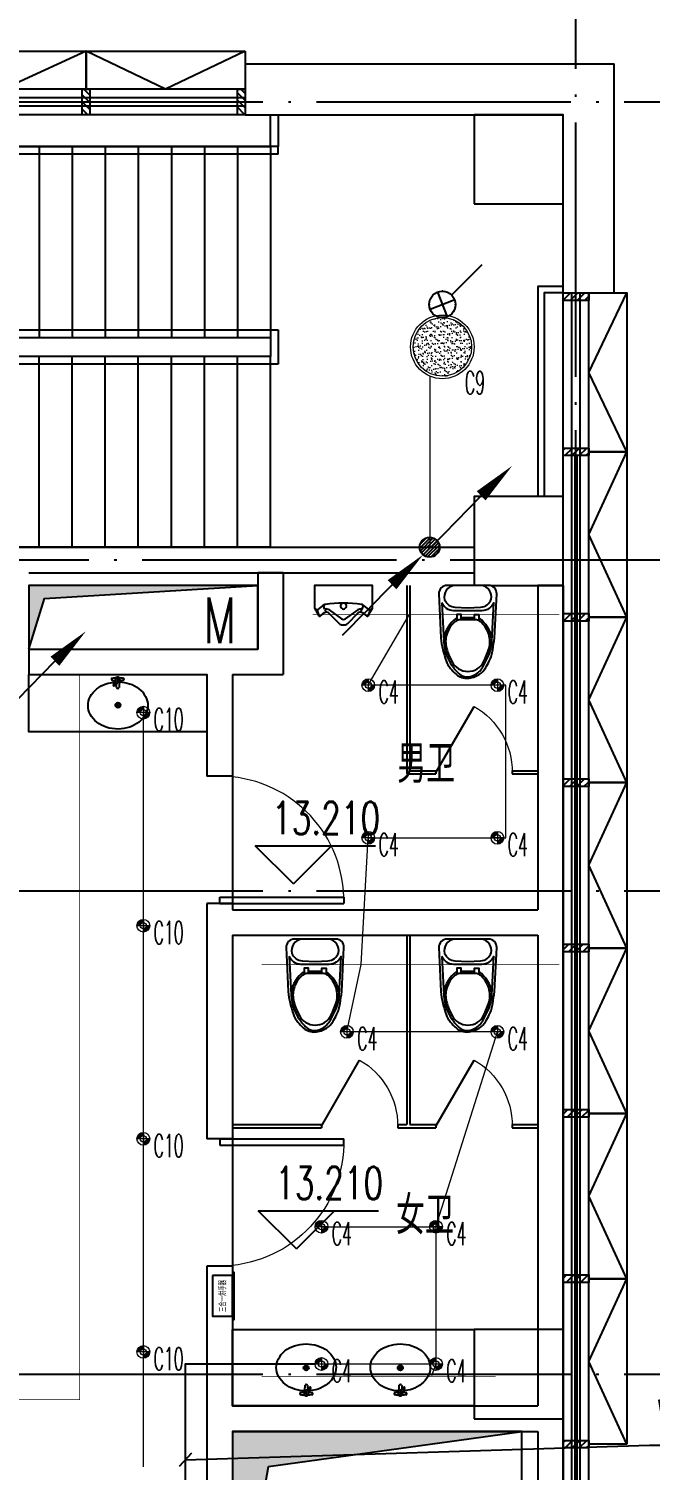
# Model space of a CAD drawing. Extents: x -621157 to 1764546, y -106808 to 741893.
# Drawn here: x 262200 to 267083, y 229245 to 240575 of the extents above; entities that cross this region are included whole.
import ezdxf
from ezdxf import colors
from ezdxf.entities.mleader import LeaderData, LeaderLine
from ezdxf.enums import TextEntityAlignment as Align
from ezdxf.math import Vec2, Vec3

# ---------------------------------------------------------------- set-up
doc = ezdxf.new("R2010")
doc.units = 0
doc.header["$LTSCALE"] = 1000
doc.header["$MEASUREMENT"] = 0
doc.linetypes.add('XREF-A-101-平面图_t3$0$__DASH', pattern=[0.35, 0.25, -0.1])
doc.linetypes.add('XREF-A-101-平面图_t3$0$DOTE', pattern=[2.42, 2, -0.2, 0.02, -0.2])
for name, color, linetype in [('0-底图', 7, 'Continuous'), ('EQUIP-照明', 3, 'Continuous'), ('T-EQUP-JT', 7, 'Continuous'), ('WIRE-照明', 4, 'Continuous'), ('XREF-A-101-平面图_t3$0$A-COLUMN', 8, 'Continuous'), ('XREF-A-101-平面图_t3$0$A-CURTWALL', 8, 'Continuous'), ('XREF-A-101-平面图_t3$0$A-DIM_ELEV', 8, 'Continuous'), ('XREF-A-101-平面图_t3$0$A-DOTE', 8, 'Continuous'), ('XREF-A-101-平面图_t3$0$A-PUB_HATCH', 8, 'Continuous'), ('XREF-A-101-平面图_t3$0$A-RAIL', 8, 'Continuous'), ('XREF-A-101-平面图_t3$0$A-ROOM-CH', 8, 'Continuous'), ('XREF-A-101-平面图_t3$0$A-WALL', 8, 'Continuous'), ('XREF-A-101-平面图_t3$0$A-WALL-FILL', 8, 'Continuous'), ('XREF-A-101-平面图_t3$0$A-WINDOW', 8, 'Continuous'), ('XREF-A-101-平面图_t3$0$A-开启符号', 8, 'Continuous'), ('XREF-A-101-平面图_t3$0$A-背衬铝板', 8, 'Continuous'), ('XREF-A-101-平面图_t3$0$DIM_SYMB', 8, 'Continuous'), ('XREF-A-101-平面图_t3$0$HANDRAIL', 8, 'Continuous'), ('XREF-A-101-平面图_t3$0$I-LVTRY', 8, 'Continuous'), ('XREF-A-101-平面图_t3$0$I-LVTRY-H', 8, 'Continuous'), ('XREF-A-101-平面图_t3$0$LVTRY', 8, 'Continuous'), ('XREF-A-101-平面图_t3$0$M-HOLE', 8, 'Continuous'), ('XREF-A-101-平面图_t3$0$PUB_TEXT', 8, 'Continuous'), ('XREF-A-101-平面图_t3$0$STAIR', 8, 'Continuous'), ('XREF-A-101-平面图_t3$0$WALL', 8, 'Continuous'), ('XREF-A-101-平面图_t3$0$wipess', 8, 'Continuous'), ('照明回路线', 1, 'Continuous')]:
    doc.layers.add(name, color=color, linetype=linetype)
doc.layers.add('00-照明回路线', color=6, linetype='Continuous', lineweight=0)
doc.layers.add('LIGHT-INF', color=6, linetype='Continuous', lineweight=0)
doc.styles.add('E-FST', font='txt.shx', dxfattribs={"width": 0.75, "height": 250, "bigfont": '@@gbcbig.shx'})
doc.styles.add('INF DIM', font='SIMPLEX.SHX', dxfattribs={"width": 0.7, "bigfont": 'hztxt.shx'})
doc.styles.get("Standard").update_dxf_attribs({"font": 'romans.shx', "bigfont": 'HZDXC.SHX'})
doc.styles.add('XREF-A-101-平面图_t3$0$-HZDXCROMANS', font='ROMANS.shx', dxfattribs={"bigfont": 'HZDXC.shx'})
doc.styles.add('XREF-A-101-平面图_t3$0$_TCH_DIM', font='SIMPLEX', dxfattribs={"bigfont": 'GBCBIG'})
doc.styles.add('XREF-A-101-平面图_t3$0$A-101-0-A-106-0(平面图）最终版参照底图_t3$0$XZC', font='simsun.ttc', dxfattribs={"width": 0.8})
doc.styles.add('XREF-A-101-平面图_t3$0$A-STANDARD', font='SIMPLEX', dxfattribs={"bigfont": 'GBCBIG'})
doc.styles.add('XREF-A-101-平面图_t3$0$hzdxcROMANS', font='ROMANS', dxfattribs={"width": 0.8, "bigfont": 'HZDXC'})
doc.linetypes.add('LED', pattern='A,6,-3.5,["LED",Standard,S=2.54,R=0,X=-2.54,Y=-1.27],-4.8', length=14.3)

# ---------------------------------------------------------------- blocks, each defined once
blk = doc.blocks.new('XREF-A-101-平面图_t3$0$G$C869EB286')
at = {"layer": 'XREF-A-101-平面图_t3$0$A-WINDOW'}
h = blk.add_hatch(dxfattribs=at)
h.set_pattern_fill('ANSI31', color=256, scale=25)
h.set_pattern_definition([(45, (-143.957, -89940), (-28.0633, 28.0633), [])])
h.paths.add_polyline_path([(0, 60), (200, 60), (200, 0), (0, 0)])
blk.add_lwpolyline([(0, 60), (200, 60), (200, 0), (0, 0)], close=True, dxfattribs=at)
blk = doc.blocks.new('XREF-A-101-平面图_t3$0$柱网3F')
at = {"layer": 'XREF-A-101-平面图_t3$0$A-COLUMN'}
for points in [[(65700, -800), (66400, -800), (66400, -100), (65700, -100)], [(65700, -3800), (66400, -3800), (66400, -3100), (65700, -3100)], [(65700, -10350), (66400, -10350), (66400, -9650), (65700, -9650)]]:
    blk.add_lwpolyline(points, close=True, dxfattribs=at)
blk = doc.blocks.new('XREF-A-101-平面图_t3$0$G$C93B45DA9')
at = {"layer": 'XREF-A-101-平面图_t3$0$DIM_SYMB'}
for points in [[(-6430, -1100, 0, 0, 0), (-5560, -1100, 80, 0, 0), (-5260, -1100, 0, 0, 0)], [(-5650, -2750, 0, 0, 0), (-1250, -2750, 0, 0, 0), (-1250, -1100, 0, 0, 0), (-4700, -1100, 80, 0, 0), (-5000, -1100, 0, 0, 0)]]:
    blk.add_lwpolyline(points, format="xyseb", dxfattribs=at)
at = {"layer": 'XREF-A-101-平面图_t3$0$HANDRAIL'}
for p, q in [((-2340, -350), (-6360, -350)), ((-6360, -410), (-6360, -350)), ((-2340, -410), (-6360, -410)), ((-2340, -410), (-2340, -350))]:
    blk.add_line(p, q, dxfattribs=at)
for points in [[(-6360, -100), (-6300, -100), (-6300, -350), (-6360, -350)], [(-2400, -100), (-2340, -100), (-2340, -350), (-2400, -350)]]:
    blk.add_lwpolyline(points, close=True, dxfattribs=at)
at = {"layer": 'XREF-A-101-平面图_t3$0$STAIR'}
for p, q in [((-6300, -350), (-5621, -350)), ((-6300, -350), (-6300, -1850)), ((-6040, -350), (-6040, -1850)), ((-5780, -350), (-5780, -1850)), ((-5621, -350), (-5225, -1036)), ((-5505, -350), (-2400, -350)), ((-5505, -350), (-5125, -1009)), ((-5260, -350), (-5260, -775)), ((-5000, -350), (-5000, -1225)), ((-4740, -350), (-4740, -1675)), ((-4480, -350), (-4480, -1850)), ((-4220, -350), (-4220, -1850)), ((-3960, -350), (-3960, -1850)), ((-3700, -350), (-3700, -1850)), ((-3440, -350), (-3440, -1850)), ((-3180, -350), (-3180, -1850)), ((-2920, -350), (-2920, -1850)), ((-2660, -350), (-2660, -1850)), ((-2400, -350), (-2400, -1850)), ((-5520, -525), (-5520, -1850)), ((-5260, -975), (-5260, -1850)), ((-5225, -1036), (-5053, -989)), ((-5053, -989), (-5225, -1195)), ((-5225, -1195), (-5045, -1147)), ((-5145, -1174), (-4755, -1850)), ((-5045, -1147), (-4639, -1850)), ((-5000, -1425), (-5000, -1850)), ((-6360, -2060), (-6360, -1790)), ((-6360, -1790), (-2340, -1790)), ((-2340, -1790), (-2340, -2060)), ((-6300, -1850), (-6300, -2000)), ((-6300, -1850), (-4755, -1850)), ((-6300, -2000), (-6300, -1850)), ((-6300, -1850), (-2400, -1850)), ((-4639, -1850), (-2400, -1850)), ((-2400, -1850), (-2400, -2000)), ((-2400, -2000), (-6300, -2000)), ((-2400, -2000), (-5520, -2000)), ((-5520, -3500), (-5520, -2000)), ((-5260, -3500), (-5260, -2000)), ((-5000, -3500), (-5000, -2000)), ((-4740, -3500), (-4740, -2000)), ((-4480, -3500), (-4480, -2000)), ((-4220, -3500), (-4220, -2000)), ((-3960, -3500), (-3960, -2000)), ((-3700, -3500), (-3700, -2000)), ((-3440, -3500), (-3440, -2000)), ((-3180, -3500), (-3180, -2000)), ((-2920, -3500), (-2920, -2000)), ((-2660, -3500), (-2660, -2000)), ((-2400, -3500), (-2400, -2000)), ((-2340, -2060), (-6360, -2060)), ((-2400, -3500), (-5520, -3500))]:
    blk.add_line(p, q, dxfattribs=at)
blk.add_lwpolyline([(-6300, -350), (-6300, -100)], dxfattribs=at)
at = {"layer": 'XREF-A-101-平面图_t3$0$WALL'}
for p in [(-2600, -100), (-2400, -100)]:
    blk.add_line(p, (-2400, -100), dxfattribs=at)
at = {"layer": 'XREF-A-101-平面图_t3$0$PUB_TEXT', "style": 'XREF-A-101-平面图_t3$0$_TCH_DIM'}
blk.add_text('下', height=338, dxfattribs=at).set_placement((-5945, -2925))
blk = doc.blocks.new('XREF-A-101-平面图_t3$0$ROOM')
at = {"layer": 'XREF-A-101-平面图_t3$0$A-ROOM-CH', "style": 'XREF-A-101-平面图_t3$0$-HZDXCROMANS', "width": 0.6}
for tag, p in [('中文房间名称', (0, -1000)), ('英文房间名称', (0, -1500))]:
    blk.add_attdef(tag, text='', height=300, dxfattribs=at).set_placement(p, align=Align.CENTER)
blk = doc.blocks.new('XREF-A-101-平面图_t3$0$轴网(3)')
at = {"layer": 'XREF-A-101-平面图_t3$0$A-DOTE', "linetype": 'XREF-A-101-平面图_t3$0$DOTE'}
for p, q in [((66500, -3300), (66500, 43300)), ((-3300, 40000), (69800, 40000)), ((55830.8, 36400), (69800, 36400)), ((-3300, 33800), (69800, 33800)), ((-3300, 30000), (69800, 30000))]:
    blk.add_line(p, q, dxfattribs=at)
blk = doc.blocks.new('XREF-A-101-平面图_t3$0$$lvtry$00000194')
at = {"color": 0}
for p, q in [((-17, -27), (-17, -17)), ((17, -27), (17, -17))]:
    blk.add_line(p, q, dxfattribs=at)
blk.add_lwpolyline([(14, -39, -0.067374), (92, -53, -0.088152), (166, -93, -0.105269), (218, -155, -0.121685), (235, -224, -0.121685), (218, -292, -0.105269), (166, -355, -0.088152), (92, -394, -0.078966), (0, -409, -0.078966), (-92, -394, -0.088152), (-166, -355, -0.105269), (-218, -292, -0.121685), (-235, -224, -0.121685), (-218, -155, -0.105269), (-166, -93, -0.088152), (-92, -53, -0.059935), (-23, -40, -0.059935)], format="xyb", dxfattribs=at)
for centre, radius in [((0, -27), 16.7), ((0, -221), 20), ((0, -221), 15)]:
    blk.add_circle(centre, radius, dxfattribs=at)
for centre, radius, start, end in [((0, -17), 16.7, 0, 180), ((-40, -17), 10.1, 106.6096, 258.1648), ((-64, 250), 259, 274.7069, 282.3732), ((-75, -197), 173, 71.36, 79.1873), ((-29, -63), 6.77, 155.344, 308.3224), ((-171, 35), 166, 324.8411, 338.1337), ((-171, 35), 170, 324.8411, 331.3523), ((-29, -63), 3.37, 155.344, 308.3224), ((100, -178), 170, 132.3141, 138.8253), ((100, -178), 166, 125.5327, 138.8253), ((-12, -42), 10.6, 201.8924, 261.774), ((-381, -99), 372, 2.3982, 6.7627), ((0, -80), 9.9, 201.7837, 338.2163), ((64, 250), 259, 257.6268, 265.2931), ((381, -99), 372, 170.1008, 177.6018), ((75, -197), 173, 100.8127, 110.4191), ((40, -17), 10.1, 281.8352, 73.3904)]:
    blk.add_arc(centre, radius, start, end, dxfattribs=at)
for p in [(0, -27), (0, -221)]:
    blk.add_point(p, dxfattribs=at)
blk = doc.blocks.new('XREF-A-101-平面图_t3$0$马桶A')
blk.add_wipeout([(227, 298), (227, 304), (226, 310), (225, 316), (223, 322), (221, 328), (219, 333), (215, 338), (212, 343), (207, 347), (203, 351), (198, 355), (193, 358), (187, 361), (181, 363), (175, 364), (169, 365), (163, 365), (-163, 365), (-169, 365), (-175, 364), (-181, 363), (-187, 361), (-193, 358), (-198, 355), (-203, 351), (-207, 347), (-212, 343), (-215, 338), (-219, 333), (-221, 328), (-224, 322), (-225, 316), (-226, 310), (-227, 304), (-227, 298), (-211, -47), (-208, -78), (-203, -108), (-197, -139), (-170, -228), (-164, -243), (-156, -259), (-148, -273), (-137, -287), (-115, -312), (-90, -335), (-82, -342), (-73, -348), (-63, -353), (-53, -357), (-43, -361), (-32, -363), (-22, -365), (-11, -365), (0, -365), (16, -363), (31, -360), (47, -356), (62, -350), (76, -343), (90, -335), (102, -327), (114, -317), (124, -306), (133, -294), (141, -281), (169, -230), (179, -209), (187, -186), (193, -163), (196, -140), (211, -47)]).dxf.layer = 'XREF-A-101-平面图_t3$0$wipess'
at = {"color": 35, "linetype": 'ByBlock'}
blk.add_line((53, 109), (-53, 109), dxfattribs=at)
at = {"color": 0, "linetype": 'Continuous'}
blk.add_lwpolyline([(227, 298, 0.431726), (163, 365), (-163, 365, 0.431435), (-227, 298), (-211, -47, 0.05293), (-197, -139, 0.015625), (-170, -228, 0.092508), (-137, -287, 0.041886), (-90, -335, 0.199313), (0, -365, 0.124065), (90, -335, 0.122705), (141, -281, 0.00916), (169, -230, 0.093585), (196, -140, -0.024039), (211, -47)], format="xyb", close=True, dxfattribs=at)
at = {"color": 35}
for points in [[(-101, 194), (0, 190), (101, 194, 0.31346), (183, 257, 0.214355), (170, 326, 0.233297), (103, 365), (-107, 365, 0.214741), (-170, 326, 0.214469), (-182, 253, 0.149897), (-150, 211, 0.149897), (-101, 194)], [(-204, 229), (-189, -72, 0.039846), (-181, -133, 0.096207), (-126, -263, 0.060028), (-69, -329, 0.204422), (0, -353, 0.133941), (69, -329, 0.129163), (125, -263, -0.000598), (157, -200, 0.056687), (181, -133, 0.051135), (189, -72), (204, 229, -0.272391), (111, 165), (-111, 165, -0.270676), (-204, 229)], [(107, 73, 0.09365), (83, 89, 0.098915), (54, 95), (-55, 95, 0.096282), (-83, 89, 0.096282), (-108, 73, 0.05557), (-140, 34, 0.05557), (-163, -11, 0.092989), (-174, -76, 0.063501), (-167, -129, 0.057856), (-124, -235, 0.268831), (0, -311, 0.294074), (124, -235, 0.034416), (167, -129, 0.087024), (174, -76, 0.134611), (140, 34, 0.061058), (107, 73)]]:
    blk.add_lwpolyline(points, format="xyb", close=True, dxfattribs=at)
at = {"color": 35, "linetype": 'ByBlock'}
for points in [[(-53, 95), (-53, 136), (-87, 136), (-87, 88)], [(53, 95), (53, 136), (86, 136), (86, 88)]]:
    blk.add_lwpolyline(points, dxfattribs=at)
for centre, start, end in [((52, -92), 124.5259, 171.7782), ((-52, -92), 8.2064, 55.4741)]:
    blk.add_arc(centre, 244, start, end, dxfattribs=at)
blk = doc.blocks.new('XREF-A-101-平面图_t3$0$A-VEGA-2-LAY-1-01（B栋办公楼）$0$$TCHSYS$APDOOR2D')
blk.add_line((0.5, 0), (0, 0.866))
at = {"lineweight": 13}
blk.add_arc((0.5, 0), 1, 120, 180, dxfattribs=at)
blk = doc.blocks.new('XREF-A-101-平面图_t3$0$A-101-0-A-106-0(平面图）最终版参照底图_t3$0$A$C852bf139')
at = {"ltscale": 100}
for points in [[(-25, 157), (-345, 157), (-345, 0), (-25, 0)], [(-370, 0), (-370, -13), (0, -13), (0, 0)]]:
    blk.add_lwpolyline(points, close=True, dxfattribs=at)
at = {"style": 'XREF-A-101-平面图_t3$0$A-101-0-A-106-0(平面图）最终版参照底图_t3$0$XZC', "width": 0.6}
blk.add_text('三合一烘手器', height=50, dxfattribs=at).set_placement((-185, 79), align=Align.MIDDLE_CENTER)
blk = doc.blocks.new('XREF-A-101-平面图_t3$0$URN--02')
blk.add_wipeout([(-457, 0), (0, 0), (0, -178), (-36, -240), (-36, -240), (-36, -241), (-37, -241), (-37, -241), (-37, -241), (-37, -241), (-38, -242), (-38, -242), (-39, -242), (-40, -243), (-41, -243), (-41, -243), (-42, -243), (-43, -243), (-44, -242), (-45, -242), (-45, -242), (-46, -241), (-47, -240), (-48, -239), (-52, -236), (-58, -231), (-64, -226), (-70, -221), (-76, -217), (-79, -214), (-83, -211), (-88, -209), (-84, -211), (-90, -209), (-95, -208), (-100, -208), (-104, -210), (-108, -211), (-112, -214), (-116, -219), (-120, -223), (-181, -285), (-198, -303), (-203, -306), (-211, -309), (-218, -311), (-222, -311), (-235, -311), (-244, -310), (-250, -308), (-257, -304), (-262, -300), (-271, -290), (-282, -279), (-294, -267), (-304, -257), (-314, -246), (-330, -230), (-339, -221), (-345, -215), (-352, -210), (-356, -209), (-361, -208), (-368, -209), (-378, -214), (-395, -228), (-412, -241), (-413, -242), (-415, -243), (-417, -243), (-420, -242), (-421, -240), (-457, -178)]).dxf.layer = 'XREF-A-101-平面图_t3$0$wipess'
at = {"color": 0, "linetype": 'Continuous'}
blk.add_lwpolyline([(-222, -311, 0.202919), (-195, -300), (-113, -216, -0.389432), (-79, -214), (-45, -241, 0.462615), (-36, -240), (0, -178), (0, 0), (-457, 0), (-457, -178), (-421, -240, 0.462594), (-412, -241), (-378, -214, -0.372868), (-345, -215), (-262, -300, 0.202811), (-235, -311)], format="xyb", close=True, dxfattribs=at)
at = {"color": 35}
for points in [[(-457, -178), (-439, -192, 0.359145), (-431, -192)], [(-85, -149, 0.063072), (-372, -149)], [(-237, -140, 5.328794), (-220, -140)], [(-67, -157, 0.147155), (-87, -149)], [(0, -178), (-18, -192, -0.359152), (-26, -192), (-67, -157)]]:
    blk.add_lwpolyline(points, format="xyb", dxfattribs=at)
at = {"color": 39}
for points in [[(-435, -194), (-422, -238)], [(-376, -188), (-383, -165)], [(-341, -193), (-243, -262)], [(-116, -193), (-214, -262)], [(-81, -188), (-74, -165)], [(-22, -194), (-35, -238)]]:
    blk.add_lwpolyline(points, dxfattribs=at)
at = {"color": 35}
blk.add_lwpolyline([(-390, -157), (-431, -192)], dxfattribs=at)
at = {"color": 39}
for points in [[(-370, -149, 0.147155), (-390, -157)], [(-372, -149, 0.460813), (-383, -165)], [(-341, -193, 0.216515), (-377, -186)], [(-376, -188, 0.333711), (-364, -197)], [(-80, -186, 0.216515), (-116, -193)], [(-93, -197, 0.33371), (-81, -188)], [(-74, -165, 0.460816), (-85, -149)], [(-243, -262, 0.319648), (-214, -262)]]:
    blk.add_lwpolyline(points, format="xyb", dxfattribs=at)
blk = doc.blocks.new('XREF-A-101-平面图_t3$0$G$C5C507F0A')
at = {"layer": 'XREF-A-101-平面图_t3$0$LVTRY'}
for p, q in [((65070, -3700), (65070, -5182)), ((65095, -3700), (65095, -5157)), ((65070, -5182), (65300, -5182)), ((65095, -5157), (65300, -5157)), ((65900, -5157), (66100, -5157)), ((65900, -5182), (66100, -5182)), ((65070, -6450), (65070, -7938)), ((65095, -6450), (65095, -7938)), ((63700, -7938), (64400, -7938)), ((63700, -7963), (64400, -7963)), ((65000, -7938), (65070, -7938)), ((65000, -7963), (65100, -7963)), ((65095, -7938), (65300, -7938)), ((65100, -7963), (65300, -7963)), ((65900, -7938), (66100, -7938)), ((65900, -7963), (66100, -7963))]:
    blk.add_line(p, q, dxfattribs=at)
for points in [[(62100, -4400), (63500, -4400), (63500, -4850), (62100, -4850)], [(65600, -10150), (63700, -10150), (63700, -9550), (65600, -9550)]]:
    blk.add_lwpolyline(points, close=True, dxfattribs=at)
for points in [[(65300, -5157), (65300, -5182)], [(65900, -5157), (65900, -5182)], [(64400, -7938), (64400, -7963)], [(65000, -7938), (65000, -7963)], [(65300, -7938), (65300, -7963)], [(65900, -7938), (65900, -7963)]]:
    blk.add_lwpolyline(points, dxfattribs=at)
at = {"layer": 'XREF-A-101-平面图_t3$0$I-LVTRY', "rotation": 89.99999999999999}
blk.add_blockref('XREF-A-101-平面图_t3$0$A-101-0-A-106-0(平面图）最终版参照底图_t3$0$A$C852bf139', (63700, -9100), dxfattribs=at)
at = {"layer": 'XREF-A-101-平面图_t3$0$I-LVTRY-H'}
blk.add_blockref('XREF-A-101-平面图_t3$0$URN--02', (64801, -3700), dxfattribs=at)
at = {"layer": 'XREF-A-101-平面图_t3$0$LVTRY'}
for p in [(65550, -4065), (64350, -6845), (65550, -6845)]:
    blk.add_blockref('XREF-A-101-平面图_t3$0$马桶A', p, dxfattribs=at)
for p, rotation in [((62799, -4420), 0.3060095053980139), ((64281, -10071), 180.3060095053978), ((65021, -10071), 180.3060095053978)]:
    blk.add_blockref('XREF-A-101-平面图_t3$0$$lvtry$00000194', p, dxfattribs=dict(at, rotation=rotation))
at = {"layer": 'XREF-A-101-平面图_t3$0$LVTRY', "xscale": -600, "yscale": 600, "zscale": 25}
for p in [(65600, -5170), (64700, -7950), (65600, -7950)]:
    blk.add_blockref('XREF-A-101-平面图_t3$0$A-VEGA-2-LAY-1-01（B栋办公楼）$0$$TCHSYS$APDOOR2D', p, dxfattribs=at)
blk = doc.blocks.new('XREF-A-101-平面图_t3$0$DOOR2DLIB$SYSLIB$00000107')
at = {"color": 0}
for p, q in [((0.45, 0.975), (0.5, 0.975)), ((0.45, 0), (0.45, 0.975)), ((0.5, 0), (0.5, 0.975)), ((0.5, 0), (0.45, 0))]:
    blk.add_line(p, q, dxfattribs=at)
at = {"color": 0, "lineweight": 13}
blk.add_arc((0.475, 0), 0.975, 91.4693, 180, dxfattribs=at)
blk = doc.blocks.new('XREF-A-101-平面图_t3')
at = {"layer": 'XREF-A-101-平面图_t3$0$A-CURTWALL'}
for p, q in [((263900, 240100), (248400, 240100)), ((263900, 240033), (248400, 240033)), ((263900, 239967), (248400, 239967)), ((263900, 239900), (248400, 239900)), ((266400, 228200), (266400, 238500)), ((266467, 228200), (266467, 238500)), ((266533, 228200), (266533, 238500)), ((266600, 228200), (266600, 238500))]:
    blk.add_line(p, q, dxfattribs=at)
at = {"layer": 'XREF-A-101-平面图_t3$0$A-RAIL'}
for points in [[(266400, 238550), (266200, 238550), (266200, 236900)], [(266400, 238500), (266250, 238500), (266250, 236900)]]:
    blk.add_lwpolyline(points, dxfattribs=at)
at = {"layer": 'XREF-A-101-平面图_t3$0$A-WALL'}
for p, q in [((266400, 236200), (266400, 233550)), ((266400, 233550), (266400, 229650)), ((266400, 229650), (266400, 227650))]:
    blk.add_line(p, q, dxfattribs=at)
at = {"layer": 'XREF-A-101-平面图_t3$0$A-WALL-FILL', "color": 171}
for p, q in [((263900, 240300), (266800, 240300)), ((263900, 240300), (263900, 239900)), ((266800, 238500), (266800, 240300)), ((263900, 239900), (266400, 239900)), ((266400, 238500), (266400, 239900)), ((266400, 238500), (266800, 238500))]:
    blk.add_line(p, q, dxfattribs=at)
at = {"layer": 'XREF-A-101-平面图_t3$0$A-开启符号', "linetype": 'Continuous'}
for points in [[(262650, 240400), (262650, 240100), (261350, 240100), (261350, 240400)], [(263900, 240400), (263900, 240100), (262650, 240100), (262650, 240400)], [(266900, 237250), (266600, 237250), (266600, 238500), (266900, 238500)], [(266900, 235950), (266600, 235950), (266600, 237250), (266900, 237250)], [(266900, 234650), (266600, 234650), (266600, 235950), (266900, 235950)], [(266900, 233350), (266600, 233350), (266600, 234650), (266900, 234650)], [(266900, 232050), (266600, 232050), (266600, 233350), (266900, 233350)], [(266900, 230750), (266600, 230750), (266600, 232050), (266900, 232050)], [(266900, 229450), (266600, 229450), (266600, 230750), (266900, 230750)]]:
    blk.add_lwpolyline(points, close=True, dxfattribs=at)
for points in [[(262650, 240400), (262000, 240100), (261350, 240400)], [(263900, 240400), (263275, 240100), (262650, 240400)], [(266900, 237250), (266600, 237875), (266900, 238500)], [(266900, 235950), (266600, 236600), (266900, 237250)], [(266900, 234650), (266600, 235300), (266900, 235950)], [(266900, 233350), (266600, 234000), (266900, 234650)], [(266900, 232050), (266600, 232700), (266900, 233350)], [(266900, 230750), (266600, 231400), (266900, 232050)], [(266900, 229450), (266600, 230100), (266900, 230750)]]:
    blk.add_lwpolyline(points, dxfattribs=at)
at = {"layer": 'XREF-A-101-平面图_t3$0$A-背衬铝板', "color": 6, "linetype": 'XREF-A-101-平面图_t3$0$__DASH', "ltscale": 0.5, "const_width": 30}
blk.add_lwpolyline([(266500, 228260), (266500, 237220)], dxfattribs=at)
blk.add_blockref('XREF-A-101-平面图_t3$0$G$C93B45DA9', (266500, 240000))
at = {"layer": 'XREF-A-101-平面图_t3$0$A-COLUMN'}
blk.add_blockref('XREF-A-101-平面图_t3$0$柱网3F', (200000, 240000), dxfattribs=at)
at = {"layer": 'XREF-A-101-平面图_t3$0$A-DOTE'}
blk.add_blockref('XREF-A-101-平面图_t3$0$轴网(3)', (200000, 200000), dxfattribs=at)
at = {"layer": 'XREF-A-101-平面图_t3$0$A-ROOM-CH'}
ref = blk.add_blockref('XREF-A-101-平面图_t3$0$ROOM', (265323, 235647), dxfattribs=at)
ref.add_attrib('中文房间名称', '男卫', dxfattribs={"height": 300, "style": 'XREF-A-101-平面图_t3$0$-HZDXCROMANS', "width": 0.8}).set_placement((265323, 234647), align=Align.CENTER)
ref = blk.add_blockref('XREF-A-101-平面图_t3$0$ROOM', (265313, 232098), dxfattribs=at)
ref.add_attrib('中文房间名称', '女卫', dxfattribs={"height": 300, "style": 'XREF-A-101-平面图_t3$0$-HZDXCROMANS', "width": 0.8}).set_placement((265313, 231098), align=Align.CENTER)
at = {"layer": 'XREF-A-101-平面图_t3$0$A-WINDOW'}
for p, rotation in [((262620, 240100), 270), ((263840, 240100), 270), ((266600, 238500), 180), ((266600, 237280), 180), ((266600, 235980), 180), ((266600, 234680), 180), ((266600, 233380), 180), ((266600, 232080), 180), ((266600, 230780), 180), ((266600, 229480), 180)]:
    blk.add_blockref('XREF-A-101-平面图_t3$0$G$C869EB286', p, dxfattribs=dict(at, rotation=rotation))
blk.add_blockref('XREF-A-101-平面图_t3$0$G$C5C507F0A', (200100, 239900))
at = {"layer": 'XREF-A-101-平面图_t3$0$A-PUB_HATCH'}
h = blk.add_hatch(color=256, dxfattribs=at)
h.dxf.hatch_style = 1
h.paths.add_polyline_path([(264000, 236200), (262200, 236200), (262200, 235700), (262322, 236096)])
h = blk.add_hatch(color=256, dxfattribs=at)
h.dxf.hatch_style = 1
h.paths.add_polyline_path([(266075, 229550), (263800, 229550), (263800, 227650), (264084, 229274)])
at = {"layer": 'XREF-A-101-平面图_t3$0$A-DIM_ELEV'}
for p, q in [((264279, 233854), (263979, 234154)), ((263979, 234154), (264925, 234154)), ((264279, 233854), (264579, 234154)), ((264303, 230985), (264003, 231285)), ((264003, 231285), (264948, 231285)), ((264303, 230985), (264603, 231285))]:
    blk.add_line(p, q, dxfattribs=at)
at = {"layer": 'XREF-A-101-平面图_t3$0$A-WALL'}
for p, q in [((264000, 236300), (264000, 235700)), ((264200, 236300), (264000, 236300)), ((264200, 236300), (264200, 235500)), ((266200, 236200), (266200, 233650)), ((266400, 236200), (266200, 236200)), ((262200, 235700), (263700, 235700)), ((262200, 235700), (262200, 235500)), ((263700, 235700), (264000, 235700)), ((262200, 235500), (263600, 235500)), ((263600, 235500), (263600, 234700)), ((263800, 235500), (263800, 234700)), ((263800, 235500), (264200, 235500)), ((263600, 233700), (263600, 233550)), ((263800, 233700), (263800, 233650)), ((263800, 233650), (266200, 233650)), ((263600, 233550), (263600, 231850)), ((263800, 233450), (263800, 231850)), ((263800, 233450), (266200, 233450)), ((266200, 233450), (266200, 229750)), ((263600, 230850), (263600, 229650)), ((263800, 230850), (263800, 229750)), ((263800, 229750), (266200, 229750)), ((263600, 229650), (263600, 228950)), ((263800, 229550), (266200, 229550)), ((263800, 229550), (263800, 228950)), ((266200, 229550), (266200, 227650))]:
    blk.add_line(p, q, dxfattribs=at)
for points in [[(263800, 234700), (263600, 234700)], [(263800, 233700), (263600, 233700)], [(263800, 231850), (263600, 231850)], [(263800, 230850), (263600, 230850)]]:
    blk.add_lwpolyline(points, dxfattribs=at)
at = {"layer": 'XREF-A-101-平面图_t3$0$A-WALL-FILL', "color": 171}
for p, q in [((262100, 236500), (265700, 236500)), ((265700, 236500), (265700, 236300)), ((262200, 236300), (265700, 236300))]:
    blk.add_line(p, q, dxfattribs=at)
at = {"layer": 'XREF-A-101-平面图_t3$0$A-WINDOW'}
for p, q in [((263800, 234700), (263800, 233700)), ((263800, 231850), (263800, 230850))]:
    blk.add_line(p, q, dxfattribs=at)
at = {"layer": 'XREF-A-101-平面图_t3$0$M-HOLE'}
for points in [[(262200, 235700), (264000, 235700), (264000, 236200), (262200, 236200)], [(263800, 227650), (266075, 227650), (266075, 229550), (263800, 229550)]]:
    blk.add_lwpolyline(points, close=True, dxfattribs=at)
for points in [[(264000, 236200), (262200, 236200), (262200, 235700), (262322, 236096), (264000, 236200)], [(266075, 229550), (263800, 229550), (263800, 227650), (264084, 229274), (266075, 229550)]]:
    blk.add_lwpolyline(points, dxfattribs=at)
at = {"layer": 'XREF-A-101-平面图_t3$0$A-WINDOW', "yscale": 1000, "rotation": 270.0000000000008}
for p, xscale, zscale in [((263700, 234200), 1000, 1000), ((263700, 231350), -1000, -1000)]:
    blk.add_blockref('XREF-A-101-平面图_t3$0$DOOR2DLIB$SYSLIB$00000107', p, dxfattribs=dict(at, xscale=xscale, zscale=zscale))
at = {"layer": 'XREF-A-101-平面图_t3$0$A-DIM_ELEV', "color": 7, "style": 'XREF-A-101-平面图_t3$0$A-STANDARD', "width": 0.705882}
for p in [(264112, 234244), (264136, 231375)]:
    blk.add_text('13.210', height=255, dxfattribs=at).set_placement(p)
at = {"layer": 'XREF-A-101-平面图_t3$0$M-HOLE', "style": 'XREF-A-101-平面图_t3$0$hzdxcROMANS', "width": 0.7}
blk.add_text('M', height=360, dxfattribs=at).set_placement((263571, 235746))
blk = doc.blocks.new('*X14702')
at = {"color": 0, "linetype": 'Continuous'}
for p, q in [((192.59, 446.72), (193.93, 448.06)), ((192.65, 447.21), (193.44, 448)), ((192.67, 446.38), (194.27, 447.98)), ((192.81, 446.1), (194.55, 447.84)), ((193.01, 445.87), (194.78, 447.64)), ((193.27, 445.7), (194.95, 447.39)), ((193.58, 445.59), (195.06, 447.07)), ((193.98, 445.57), (195.08, 446.67))]:
    blk.add_line(p, q, dxfattribs=at)
blk = doc.blocks.new('HC001445')
at = {"color": 4, "linetype": 'Continuous'}
for p, q in [((0.132, 0.058), (3.238, 3.233)), ((-5.47, -5.531), (-2.364, -2.356))]:
    blk.add_line(p, q, dxfattribs=at)
for points in [[(3.238, 3.233, 0.8, 0, 0), (5.189, 5.119, 0, 0, 0)], [(-2.364, -2.356, 0.8, 0, 0), (-0.412, -0.47, 0, 0, 0)]]:
    blk.add_lwpolyline(points, format="xyseb", dxfattribs=at)
blk.add_circle((0, 0), 0.625, dxfattribs=at)
at = {"color": 4, "linetype": 'Continuous', "xscale": 0.5, "yscale": 0.5, "zscale": 0.5}
blk.add_blockref('*X14702', (-96.918, -223.407), dxfattribs=at)
blk = doc.blocks.new('$equip$00001216')
for p, q in [((0.147, 0.356), (0.625, 0.833)), ((-0.194, 0.132), (0.194, 0.285)), ((-0.076, 0.402), (0.076, 0.014))]:
    blk.add_line(p, q)
blk.add_circle((0, 0.208), 0.208)
for p in [(0, 0.417), (-0.208, 0.208), (0, 0), (0.208, 0.208)]:
    blk.add_point(p)
at = {"flags": 9}
blk.add_attdef('A', (0, 0), '', height=0.00002, dxfattribs=at)
blk = doc.blocks.new('_Oblique')
at = {"color": 0, "linetype": 'ByBlock', "lineweight": -2}
blk.add_line((-0.5, -0.5), (0.5, 0.5), dxfattribs=at)
blk = doc.blocks.new('A$C8c40f85b')
h = blk.add_hatch()
h.set_pattern_fill('AR-SAND', color=251)
h.set_pattern_definition([(37.5, (-207815.466, -137699.18), (-1.600031, 48.941324), [0, -38.608, 0, -43.18, 0, -41.275]), (7.5, (-207815.466, -137699.18), (44.952328, 71.68251), [0, -20.828, 0, -34.798, 0, -13.335]), (327.5, (-207846.71, -137699.18), (79.099237, 0.1437185), [0, -12.7, 0, -45.72, 0, -59.69]), (317.5, (-207846.71, -137699.18), (76.355645, 22.292932), [0, -6.35, 0, -29.972, 0, -34.29])])
edge = h.paths.add_edge_path()
edge.add_arc((0, 0), 230, 0, 360)
blk.add_circle((0, 0), 250)
at = {"color": 251}
blk.add_circle((0, 0), 230, dxfattribs=at)
at = {"style": 'INF DIM', "width": 0.5}
blk.add_text('C9', height=180, dxfattribs=at).set_placement((177, -371))
blk = doc.blocks.new('A$C6b6344d6')
h = blk.add_hatch(color=8)
h.dxf.hatch_style = 1
h.paths.add_polyline_path([(-50, 0), (-24, 0, -0.414214), (0, 24), (0, 50, 0.414214)])
h.paths.add_polyline_path([(0, -24), (0, -50, 0.414214), (50, 0), (24, 0, -0.414214)])
at = {"color": 8}
for points in [[(50, 0), (-50, 0)], [(0, 50), (0, -50)]]:
    blk.add_lwpolyline(points, dxfattribs=at)
blk.add_circle((0, 0), 50)
blk.add_circle((0, 0), 24.5, dxfattribs=at)
at = {"style": 'INF DIM', "width": 0.5}
blk.add_text('C4', height=180, dxfattribs=at).set_placement((81, -144))
blk = doc.blocks.new('*U24686')
h = blk.add_hatch(color=8)
h.dxf.hatch_style = 1
h.paths.add_polyline_path([(-50, 0), (-24, 0, -0.414214), (0, 24), (0, 50, 0.414214)])
h.paths.add_polyline_path([(0, -24), (0, -50, 0.414214), (50, 0), (24, 0, -0.414214)])
at = {"color": 8}
for points in [[(50, 0), (-50, 0)], [(0, 50), (0, -50)]]:
    blk.add_lwpolyline(points, dxfattribs=at)
blk.add_circle((0, 0), 50)
blk.add_circle((0, 0), 24.5, dxfattribs=at)
at = {"style": 'INF DIM', "width": 0.5}
blk.add_text('C10', height=180, dxfattribs=at).set_placement((81, -144))
blk = doc.blocks.new('G$CB0A4FAF5')
at = {"layer": 'LIGHT-INF', "color": 6, "linetype": 'LED', "ltscale": 0.05, "const_width": 5}
for points in [[(64430, -4030), (66370, -4030)], [(5600, -10200), (9150, -10200), (9150, -10550), (57750, -10550), (57750, -10200), (62600, -10200), (62600, -4500)], [(64030, -6780), (66370, -6780)], [(64030, -10020), (65870, -10020)]]:
    blk.add_lwpolyline(points, dxfattribs=at)
at = {"layer": 'LIGHT-INF', "color": 6}
for name, p in [('A$C8c40f85b', (65450, -1925)), ('A$C6b6344d6', (64868, -4584)), ('A$C6b6344d6', (65883, -4584)), ('*U24686', (63100, -4800)), ('A$C6b6344d6', (64868, -5784)), ('A$C6b6344d6', (65883, -5784)), ('*U24686', (63100, -6475)), ('A$C6b6344d6', (64700, -7309)), ('A$C6b6344d6', (65883, -7309)), ('*U24686', (63100, -8150)), ('A$C6b6344d6', (64500, -8841)), ('A$C6b6344d6', (65400, -8841)), ('*U24686', (63100, -9825)), ('A$C6b6344d6', (64500, -9920)), ('A$C6b6344d6', (65400, -9920))]:
    blk.add_blockref(name, p, dxfattribs=at)
blk = doc.blocks.new('G$CAD8C52FD')
at = {"layer": '00-照明回路线', "ltscale": 5}
for p, q in [((65354, -3504), (65354, -2156)), ((64868, -4584), (65190, -4030)), ((65950, -4584), (64868, -4584)), ((65950, -5784), (65950, -4584)), ((63100, -10729), (63100, -4800)), ((64811, -6780), (64868, -5784)), ((64868, -5784), (65950, -5784)), ((64700, -7310), (64811, -6780)), ((65883, -7309), (64700, -7310)), ((65400, -8841), (65883, -7309)), ((64500, -8841), (65400, -8841)), ((65400, -8841), (65400, -9920)), ((65400, -9920), (64500, -9920)), ((65400, -9920), (65365, -10014))]:
    blk.add_line(p, q, dxfattribs=at)
at = {"layer": 'WIRE-照明'}
blk.add_lwpolyline([(64450, -9920), (63429, -9920), (63429, -10988)], dxfattribs=at)
at = {"layer": 'EQUIP-照明', "xscale": 499.9999999708962, "yscale": 499.9999998835847, "zscale": 500}
blk.add_blockref('$equip$00001216', (65450, -1695), dxfattribs=at)
at = {"layer": 'T-EQUP-JT', "color": 7, "linetype": 'Continuous', "ltscale": 5, "xscale": 125, "yscale": 125, "zscale": 125}
blk.add_blockref('HC001445', (65350, -3500), dxfattribs=at)
at = {"layer": '照明回路线'}
ml = blk.add_multileader_mtext('Standard', dxfattribs=at)
ml.set_content('{\\Ftxt,whgtxt|c134;WDL15/3AL2}', color=4, style='E-FST')
ml.set_leader_properties(color=256)
ml.set_arrow_properties(name='OBLIQUE')
ml.build(insert=Vec2(0, 0))
ml.multileader.update_dxf_attribs({"text_left_attachment_type": 6, "text_right_attachment_type": 7, "dogleg_length": 40, "arrow_head_size": 100})
ctx = ml.context
ctx.base_point, ctx.char_height, ctx.arrow_head_size, ctx.landing_gap_size, ctx.plane_origin = Vec3(67118, -10559), 300, 100, 20, Vec3(68921, -10051)
ctx.left_attachment, ctx.right_attachment = 6, 7
notes = []
notes.append((ctx, [(0, (1, 1, 0), (67078, -10559), (1, 0), 40, [(0, [(63429, -10673)], 0, [])])]))
ctx.mtext.insert, ctx.mtext.flow_direction = Vec3(67138, -10199), 5
for ctx, leaders in notes:
    for number, flags, end, landing, length, lines in leaders:
        leader = LeaderData()
        leader.index, (leader.has_last_leader_line, leader.has_dogleg_vector, leader.attachment_direction) = number, flags
        leader.last_leader_point, leader.dogleg_vector, leader.dogleg_length = Vec3(end), Vec3(landing), length
        for number, points, colour, breaks in lines:
            line = LeaderLine()
            line.index, line.vertices, line.color, line.breaks = number, Vec3.list(points), colors.encode_raw_color(colour), breaks
            leader.lines.append(line)
        ctx.leaders.append(leader)

msp = doc.modelspace()

# ---------------------------------------------------------------- block references
at = {"layer": '0-底图'}
msp.add_blockref('XREF-A-101-平面图_t3', (0, 0), dxfattribs=at)

# ---------------------------------------------------------------- next in the draw order: block references
at = {"layer": 'T-EQUP-JT', "color": 7, "linetype": 'Continuous', "ltscale": 5, "xscale": 125, "yscale": 125, "zscale": 125}
for p in [(265350, 236500), (262000, 235200)]:
    msp.add_blockref('HC001445', p, dxfattribs=at)
at = {"layer": 'WIRE-照明'}
msp.add_blockref('G$CAD8C52FD', (200000, 240000), dxfattribs=at)

# ---------------------------------------------------------------- next in the draw order: block references
msp.add_blockref('G$CB0A4FAF5', (200000, 240000), dxfattribs=at)

doc.saveas('drawing.dxf')
